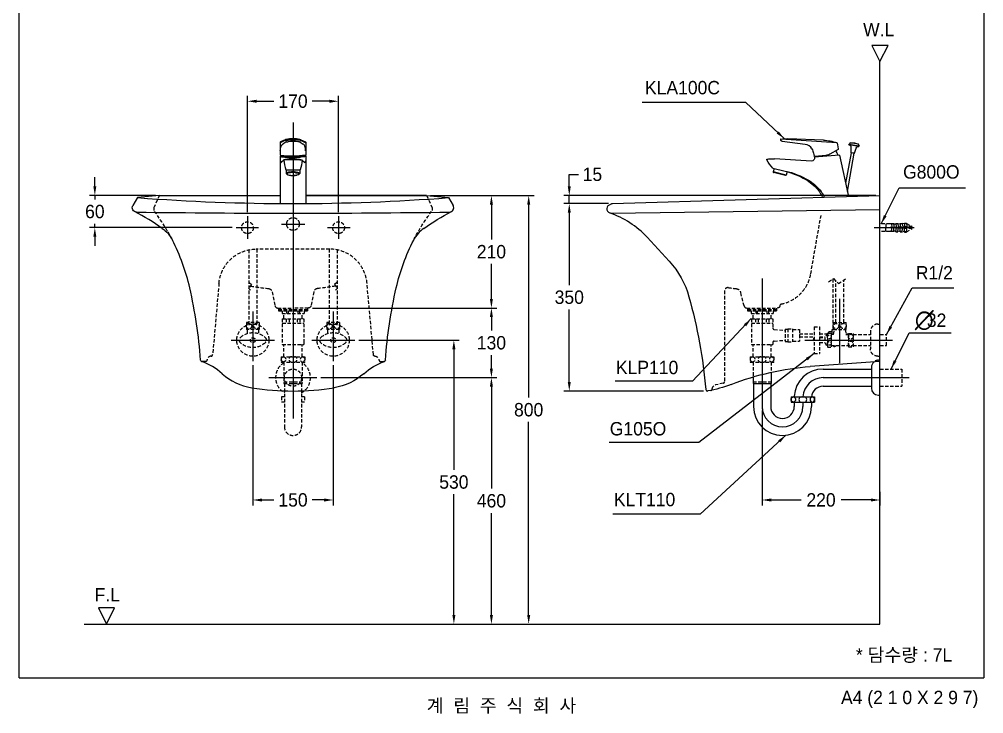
# Model space of a CAD drawing. Header units: millimetres. Extents: x 0 to 1800, y -67 to 2530.
# Drawn here: x 0 to 1800, y -67 to 1230 of the extents above; entities that cross this region are included whole.
import ezdxf
from ezdxf.enums import TextEntityAlignment as Align
from ezdxf.lldxf.tags import DXFTag

# ---------------------------------------------------------------- set-up
doc = ezdxf.new("R2010")
doc.units = ezdxf.units.MM
doc.linetypes.add('DASHED2', pattern=[9.525, 6.35, -3.175])
for name, color, linetype in [('TEXT', 7, 'Continuous'), ('내부선 및 부속', 4, 'Continuous'), ('도각라인', 7, 'Continuous'), ('외형선', 3, 'Continuous'), ('점선', 6, 'DASHED2'), ('중심선', 1, 'DASHED'), ('치수선', 7, 'Continuous')]:
    doc.layers.add(name, color=color, linetype=linetype)
doc.styles.add('____', font='')
doc.styles.add('타이틀', font='H2GTRM.TTF', dxfattribs={"height": 25})
doc.styles.get('____').set_extended_font_data('굴림')
tags = doc.linetypes.add('DASHDOT', pattern=[70, 31, -13, 13, -13]).pattern_tags.tags
tags[10:11] = [DXFTag(74, 4), DXFTag(75, 0), DXFTag(340, '0'), DXFTag(46, 0.0), DXFTag(50, 0.0), DXFTag(44, 0.0), DXFTag(45, 0.0)]
tags[8:9] = [DXFTag(74, 4), DXFTag(75, 0), DXFTag(340, '0'), DXFTag(46, 0.0), DXFTag(50, 0.0), DXFTag(44, 0.0), DXFTag(45, 0.0)]
tags[6:7] = [DXFTag(74, 4), DXFTag(75, 0), DXFTag(340, '0'), DXFTag(46, 0.0), DXFTag(50, 0.0), DXFTag(44, 0.0), DXFTag(45, 0.0)]
tags[4:5] = [DXFTag(74, 4), DXFTag(75, 0), DXFTag(340, '0'), DXFTag(46, 0.0), DXFTag(50, 0.0), DXFTag(44, 0.0), DXFTag(45, 0.0)]
tags = doc.linetypes.add('DASHED', pattern=[25.72, 12.86, -12.86]).pattern_tags.tags
tags[6:7] = [DXFTag(74, 4), DXFTag(75, 0), DXFTag(340, '0'), DXFTag(46, 0.0), DXFTag(50, 0.0), DXFTag(44, 0.0), DXFTag(45, 0.0)]
tags[4:5] = [DXFTag(74, 4), DXFTag(75, 0), DXFTag(340, '0'), DXFTag(46, 0.0), DXFTag(50, 0.0), DXFTag(44, 0.0), DXFTag(45, 0.0)]
doc.dimstyles.new('MSADIM', dxfattribs={"dimtxt": 33, "dimasz": 17, "dimexe": 10, "dimexo": 7.5, "dimgap": 10, "dimtad": 0, "dimtih": 1, "dimtoh": 1, "dimdec": 0, "dimzin": 1, "dimdsep": 46, "dimtxsty": '____', "dimcen": 11.25, "dimadec": 0, "dimazin": 0, "dimtfac": 1, "dimtdec": 0, "dimtix": 1, "dimtmove": 0, "dimatfit": 3, "dimfxl": 0, "dimtolj": 1, "dimtzin": 1, "dimarcsym": 0})

# ---------------------------------------------------------------- blocks, each defined once
blk = doc.blocks.new('*D5')
at = {"layer": '치수선', "color": 0, "linetype": 'Continuous', "lineweight": -2}
for p, q in [((425.9, 869.5), (425.9, 1086.5)), ((595.9, 869.5), (595.9, 1086.5)), ((442.9, 1076.5), (474.9, 1076.5)), ((578.9, 1076.5), (546.8, 1076.5))]:
    blk.add_line(p, q, dxfattribs=at)
at = {"layer": '치수선', "color": 0, "linetype": 'Continuous'}
for points in [[(442.9, 1079.3), (442.9, 1073.6), (425.9, 1076.5)], [(578.9, 1079.3), (578.9, 1073.6), (595.9, 1076.5)]]:
    blk.add_solid(points, dxfattribs=at)
at = {"layer": '치수선', "color": 0, "linetype": 'Continuous', "insert": (510.9, 1076.5), "char_height": 25, "attachment_point": 5, "style": '____'}
blk.add_mtext('\\A1;170', dxfattribs=at)
blk = doc.blocks.new('*D6')
at = {"layer": '치수선', "color": 0, "linetype": 'Continuous', "lineweight": -2}
for p, q in [((141, 917.5), (141, 934.5)), ((254, 900.5), (131, 900.5)), ((141, 900.5), (141, 893.3)), ((141, 840.5), (141, 847.7)), ((397.5, 840.5), (131, 840.5)), ((141, 823.5), (141, 806.5))]:
    blk.add_line(p, q, dxfattribs=at)
at = {"layer": '치수선', "color": 0, "linetype": 'Continuous'}
for points in [[(138.2, 917.5), (143.8, 917.5), (141, 900.5)], [(138.2, 823.5), (143.8, 823.5), (141, 840.5)]]:
    blk.add_solid(points, dxfattribs=at)
at = {"layer": '치수선', "color": 0, "linetype": 'Continuous', "insert": (141, 870.5), "char_height": 25, "attachment_point": 5, "style": '____'}
blk.add_mtext('\\A1;60', dxfattribs=at)
blk = doc.blocks.new('*D7')
at = {"layer": '치수선', "color": 0, "linetype": 'Continuous', "lineweight": -2}
for p, q in [((767.7, 900.5), (891.2, 900.5)), ((881.2, 883.5), (881.2, 818.4)), ((881.2, 707.5), (881.2, 772.7)), ((547, 690.5), (891.2, 690.5))]:
    blk.add_line(p, q, dxfattribs=at)
at = {"layer": '치수선', "color": 0, "linetype": 'Continuous'}
for points in [[(878.3, 883.5), (884, 883.5), (881.2, 900.5)], [(878.3, 707.5), (884, 707.5), (881.2, 690.5)]]:
    blk.add_solid(points, dxfattribs=at)
at = {"layer": '치수선', "color": 0, "linetype": 'Continuous', "insert": (881.2, 795.5), "char_height": 25, "attachment_point": 5, "style": '____'}
blk.add_mtext('\\A1;210', dxfattribs=at)
blk = doc.blocks.new('*D8')
at = {"layer": '치수선', "color": 0, "linetype": 'Continuous', "lineweight": -2}
for p, q in [((547, 690.5), (891.2, 690.5)), ((881.2, 673.5), (881.2, 648.4)), ((881.2, 577.5), (881.2, 602.7)), ((562.9, 560.5), (891.2, 560.5))]:
    blk.add_line(p, q, dxfattribs=at)
at = {"layer": '치수선', "color": 0, "linetype": 'Continuous'}
for points in [[(878.3, 673.5), (884, 673.5), (881.2, 690.5)], [(878.3, 577.5), (884, 577.5), (881.2, 560.5)]]:
    blk.add_solid(points, dxfattribs=at)
at = {"layer": '치수선', "color": 0, "linetype": 'Continuous', "insert": (881.2, 625.5), "char_height": 25, "attachment_point": 5, "style": '____'}
blk.add_mtext('\\A1;130', dxfattribs=at)
blk = doc.blocks.new('*D9')
at = {"layer": '치수선', "color": 0, "linetype": 'Continuous', "lineweight": -2}
for p, q in [((562.9, 560.5), (891.2, 560.5)), ((881.2, 543.5), (881.2, 353.4)), ((881.2, 117.5), (881.2, 307.7)), ((849.2, 100.5), (891.2, 100.5))]:
    blk.add_line(p, q, dxfattribs=at)
at = {"layer": '치수선', "color": 0, "linetype": 'Continuous'}
for points in [[(878.3, 543.5), (884, 543.5), (881.2, 560.5)], [(878.3, 117.5), (884, 117.5), (881.2, 100.5)]]:
    blk.add_solid(points, dxfattribs=at)
at = {"layer": '치수선', "color": 0, "linetype": 'Continuous', "insert": (881.2, 330.5), "char_height": 25, "attachment_point": 5, "style": '____'}
blk.add_mtext('\\A1;460', dxfattribs=at)
blk = doc.blocks.new('*D10')
at = {"layer": '치수선', "color": 0, "linetype": 'Continuous', "lineweight": -2}
for p, q in [((633.7, 630.5), (821.1, 630.5)), ((811.1, 613.5), (811.1, 388.3)), ((811.1, 117.5), (811.1, 342.7)), ((799.9, 100.5), (821.1, 100.5))]:
    blk.add_line(p, q, dxfattribs=at)
at = {"layer": '치수선', "color": 0, "linetype": 'Continuous'}
for points in [[(808.3, 613.5), (814, 613.5), (811.1, 630.5)], [(808.3, 117.5), (814, 117.5), (811.1, 100.5)]]:
    blk.add_solid(points, dxfattribs=at)
at = {"layer": '치수선', "color": 0, "linetype": 'Continuous', "insert": (811.1, 365.5), "char_height": 25, "attachment_point": 5, "style": '____'}
blk.add_mtext('\\A1;530', dxfattribs=at)
blk = doc.blocks.new('*D11')
at = {"layer": '치수선', "color": 0, "linetype": 'Continuous', "lineweight": -2}
for p, q in [((435.9, 583.5), (435.9, 322.1)), ((585.9, 583.5), (585.9, 322.1)), ((452.9, 332.1), (474.9, 332.1)), ((568.9, 332.1), (546.8, 332.1))]:
    blk.add_line(p, q, dxfattribs=at)
at = {"layer": '치수선', "color": 0, "linetype": 'Continuous'}
for points in [[(452.9, 334.9), (452.9, 329.2), (435.9, 332.1)], [(568.9, 334.9), (568.9, 329.2), (585.9, 332.1)]]:
    blk.add_solid(points, dxfattribs=at)
at = {"layer": '치수선', "color": 0, "linetype": 'Continuous', "insert": (510.9, 332.1), "char_height": 25, "attachment_point": 5, "style": '____'}
blk.add_mtext('\\A1;150', dxfattribs=at)
blk = doc.blocks.new('*D12')
at = {"layer": '치수선', "color": 0, "linetype": 'Continuous', "lineweight": -2}
for p, q in [((767.7, 900.5), (960.7, 900.5)), ((950.7, 883.5), (950.7, 523.3)), ((950.7, 117.5), (950.7, 477.7)), ((946.7, 100.5), (960.7, 100.5))]:
    blk.add_line(p, q, dxfattribs=at)
at = {"layer": '치수선', "color": 0, "linetype": 'Continuous'}
for points in [[(947.9, 883.5), (953.6, 883.5), (950.7, 900.5)], [(947.9, 117.5), (953.6, 117.5), (950.7, 100.5)]]:
    blk.add_solid(points, dxfattribs=at)
at = {"layer": '치수선', "color": 0, "linetype": 'Continuous', "insert": (950.7, 500.5), "char_height": 25, "attachment_point": 5, "style": '____'}
blk.add_mtext('\\A1;800', dxfattribs=at)
blk = doc.blocks.new('*D13')
at = {"layer": '치수선', "color": 0, "linetype": 'Continuous', "lineweight": -2}
for p, q in [((1026.5, 917.4), (1026.5, 940)), ((1026.5, 940), (1043.5, 940)), ((1598.9, 900.4), (1016.5, 900.4)), ((1026.5, 885.5), (1026.5, 900.4)), ((1099.9, 885.5), (1016.5, 885.5)), ((1026.5, 868.5), (1026.5, 851.5))]:
    blk.add_line(p, q, dxfattribs=at)
at = {"layer": '치수선', "color": 0, "linetype": 'Continuous'}
for points in [[(1023.7, 917.4), (1029.3, 917.4), (1026.5, 900.4)], [(1023.7, 868.5), (1029.3, 868.5), (1026.5, 885.5)]]:
    blk.add_solid(points, dxfattribs=at)
at = {"layer": '치수선', "color": 0, "linetype": 'Continuous', "insert": (1069.7, 940), "char_height": 25, "attachment_point": 5, "style": '____'}
blk.add_mtext('\\A1;15', dxfattribs=at)
blk = doc.blocks.new('*D14')
at = {"layer": '치수선', "color": 0, "linetype": 'Continuous', "lineweight": -2}
for p, q in [((1099.9, 885.5), (1016.5, 885.5)), ((1026.5, 868.5), (1026.5, 733.3)), ((1026.5, 552.5), (1026.5, 687.7)), ((1276.9, 535.5), (1016.5, 535.5))]:
    blk.add_line(p, q, dxfattribs=at)
at = {"layer": '치수선', "color": 0, "linetype": 'Continuous'}
for points in [[(1023.7, 868.5), (1029.3, 868.5), (1026.5, 885.5)], [(1023.7, 552.5), (1029.3, 552.5), (1026.5, 535.5)]]:
    blk.add_solid(points, dxfattribs=at)
at = {"layer": '치수선', "color": 0, "linetype": 'Continuous', "insert": (1026.5, 710.5), "char_height": 25, "attachment_point": 5, "style": '____'}
blk.add_mtext('\\A1;350', dxfattribs=at)
blk = doc.blocks.new('*D15')
at = {"layer": '치수선', "color": 0, "linetype": 'Continuous', "lineweight": -2}
for p, q in [((1386.4, 499), (1386.4, 322.1)), ((1606.4, 347.6), (1606.4, 322.1)), ((1403.4, 332.1), (1459.1, 332.1)), ((1589.4, 332.1), (1533.7, 332.1))]:
    blk.add_line(p, q, dxfattribs=at)
at = {"layer": '치수선', "color": 0, "linetype": 'Continuous'}
for points in [[(1403.4, 334.9), (1403.4, 329.2), (1386.4, 332.1)], [(1589.4, 334.9), (1589.4, 329.2), (1606.4, 332.1)]]:
    blk.add_solid(points, dxfattribs=at)
at = {"layer": '치수선', "color": 0, "linetype": 'Continuous', "insert": (1496.4, 332.1), "char_height": 25, "attachment_point": 5, "style": '____'}
blk.add_mtext('\\A1;220', dxfattribs=at)

msp = doc.modelspace()

# ---------------------------------------------------------------- linework, layer by layer
at = {"layer": '내부선 및 부속', "linetype": 'Continuous'}
for p, q in [((495.9, 1003), (486.9, 999.1)), ((486.9, 999.5), (486.9, 976.5)), ((496.5, 1004.6), (487.8, 1000.9)), ((497.3, 1000.2), (491.9, 996.5)), ((498.3, 1005.2), (497.3, 1004.9)), ((523.4, 1005.2), (524.4, 1004.9)), ((524.4, 1000.2), (529.8, 996.5)), ((525.3, 1004.6), (534, 1000.9)), ((525.9, 1003), (534.9, 999.1)), ((534.9, 1000.1), (534.9, 1000.1)), ((534.9, 999.5), (534.9, 976.5)), ((1420.7, 1004.9), (1421, 1004)), ((1420.8, 1004.9), (1421, 1004)), ((1525.8, 999.1), (1421.3, 1005.5)), ((1466.9, 996), (1423.9, 1001.3)), ((1500.7, 1003.8), (1434.4, 1006.6)), ((1526.3, 998.7), (1528.6, 987.7)), ((1548.4, 995.4), (1548.6, 996.3)), ((1567.1, 992.1), (1548.4, 995.4)), ((1550.7, 998.9), (1548.6, 996.3)), ((1548.6, 996.3), (1567.3, 993)), ((1566.1, 996.2), (1550.7, 998.9)), ((1552.1, 990.9), (1552.1, 980.9)), ((1567.3, 993), (1566.1, 996.2)), ((1567.3, 993), (1567.1, 992.1)), ((486.9, 973.9), (486.9, 885.6)), ((487.2, 984.2), (487, 976.9)), ((491, 974.4), (490.9, 974)), ((530.8, 974.4), (530.9, 974)), ((534.5, 984.2), (534.7, 976.9)), ((534.9, 973.9), (534.9, 885.6)), ((1482.4, 979.5), (1483.5, 974.3)), ((1531.1, 975.9), (1484, 971.8)), ((1505.5, 975.3), (1484.5, 973.5)), ((1487.8, 973.8), (1487.6, 972.1)), ((1528.2, 986.6), (1512.6, 977.5)), ((1531.1, 975.9), (1547.6, 898.8)), ((1552.4, 980.4), (1542.3, 923.4)), ((1545.6, 907.8), (1558.3, 979.4)), ((1552.1, 980.9), (1558.7, 979.7)), ((1558.3, 979.4), (1552.4, 980.4)), ((1558.7, 979.7), (1562.1, 989.2)), ((486.9, 966.1), (487.5, 963.8)), ((493.9, 966.8), (488.8, 962.4)), ((493.9, 966.8), (493.9, 966.8)), ((527.8, 966.8), (532.9, 962.4)), ((534.9, 966.1), (534.3, 963.8)), ((1478.4, 964.8), (1409.8, 969)), ((497.4, 948.7), (524.4, 948.7)), ((498.4, 948.7), (498.4, 941.6)), ((523.4, 948.7), (523.4, 941.6)), ((1406.7, 951.4), (1429.7, 946.2)), ((1408.6, 950.9), (1407.1, 944.5)), ((1431.4, 938.8), (1407.1, 944.5)), ((1430.2, 938), (1407.9, 943.3)), ((1432.9, 945.1), (1431.4, 938.8)), ((1104.5, 867.5), (1606.4, 874.3)), ((1500.3, 576.5), (1590.4, 576.5)), ((1590.4, 580), (1590.4, 544.5)), ((1369.4, 561.8), (1369.4, 549.5)), ((1403.4, 570.6), (1403.4, 549.5)), ((1369.4, 549.5), (1403.4, 549.5)), ((1370.4, 549.5), (1370.4, 506.5)), ((1402.4, 549.5), (1402.4, 506.5)), ((1500.3, 544.5), (1590.4, 544.5)), ((1590.4, 544.5), (1590.4, 541)), ((1440.4, 524.5), (1484.4, 524.5)), ((1440.4, 524.5), (1440.4, 514.5)), ((1446.4, 524.5), (1446.4, 525.7)), ((1484.4, 524.5), (1484.4, 514.5)), ((1603.4, 528), (1606.4, 528)), ((1440.4, 514.5), (1484.4, 514.5)), ((1446.4, 514.5), (1446.4, 506.5)), ((1478.4, 514.5), (1478.4, 506.5))]:
    msp.add_line(p, q, dxfattribs=at)
at = {"layer": '내부선 및 부속', "linetype": 'Continuous', "flags": 128}
for points in [[(487.2, 984.2, -0.089073), (489, 992.9)], [(489, 992.9, -0.148054), (491.9, 996.5)], [(497.3, 1000.2, -0.068814), (497.7, 1000.4)], [(497.5, 1003.4, -0.019852), (501.9, 1003.8)], [(498.7, 1000.6, -0.026271), (501.8, 1001)], [(517.1, 1005.4, -0.016795), (523.8, 1005)], [(523, 1000.6, -0.036531), (524, 1000.4)], [(523.8, 1005, -0.078329), (525.3, 1004.6)], [(524.2, 1003.4, -0.072082), (525.9, 1003)], [(534, 1000.9, -0.2995), (534.9, 999.5)], [(1423.9, 1001.3, -0.169046), (1421, 1004)], [(1421.1, 1005.5, -0.060898), (1434.4, 1006.6)], [(1500.7, 1003.8, -0.071682), (1526, 999.1)], [(1525.8, 999.1, -0.337043), (1526.3, 998.7)], [(1548.4, 995.4, -0.361169), (1552.1, 990.9)], [(1550.7, 998.9, -0.142794), (1566.1, 996.2)], [(1562.1, 989.2, -0.361169), (1567.1, 992.1)], [(491, 973.7, -0.315383), (490.9, 974)], [(530.8, 975.2, -0.016667), (522.9, 974.6)], [(529.1, 974.2, -0.013052), (522.9, 973.8)], [(528.3, 973, -0.019226), (523.3, 972.5)], [(528.6, 972.5, -0.009297), (523.9, 972.2)], [(530.1, 973.4, -0.033057), (528.3, 973)], [(532.2, 972.9, -0.016749), (528.6, 972.5)], [(531.9, 974.6, -0.01735), (529.1, 974.2)], [(530.7, 973.7, -0.063261), (530.1, 973.4)], [(534.1, 975.9, -0.040906), (530.8, 975.2)], [(533.9, 975.1, -0.047171), (531.9, 974.6)], [(534.3, 973.4, -0.038487), (532.2, 972.9)], [(532.6, 974.7, -0.052464), (534.4, 974.3)], [(534.9, 976.5, -0.312768), (533.9, 975.1)], [(534.9, 976.8, -0.33485), (534.1, 975.9)], [(534.8, 973.7, -0.104527), (534.3, 973.4)], [(534.4, 974.3, -0.110263), (534.8, 974)], [(534.8, 974, -0.425112), (534.8, 973.7)], [(1479.4, 987.4, -0.070886), (1482.4, 979.5)], [(1484.5, 973.5, -0.378336), (1483.5, 974.3)], [(1512.6, 977.5, -0.111261), (1505.5, 975.3)], [(1523.7, 984, -0.082698), (1527.5, 975.6)], [(1528.6, 987.7, -0.323464), (1528.2, 986.6)], [(1552.4, 980.4, -0.337834), (1552.1, 980.9)], [(1558.7, 979.7, -0.337834), (1558.2, 979.4)], [(515, 969, -0.046773), (527, 967.2)], [(522.9, 967.7, -0.028461), (526.8, 967.3)], [(523.9, 967, -0.021614), (527.2, 966.7)], [(527.8, 966.5, -0.078674), (524.4, 948.7)], [(526.8, 967.3, -0.135172), (527.8, 966.8)], [(527.2, 966.7, -0.06795), (527.8, 966.5)], [(527.6, 967, -0.261582), (527.8, 966.5)], [(533.7, 962.5, -0.463813), (532.9, 962.4)], [(534.3, 963.8, -0.071879), (533.7, 962.5)], [(1395, 967.3, -0.495636), (1395.3, 968.1)], [(1406.7, 951.4, -0.069061), (1395, 967.3)], [(1395.3, 968.1, -0.046958), (1402.7, 969.1)], [(1402.7, 969.1, -0.025335), (1409.8, 969)], [(1484, 971.8, -0.51857), (1478.4, 964.8)], [(515, 938.1, -0.019341), (510.9, 938)], [(519.7, 938.9, -0.04124), (515, 938.1)], [(515.7, 943.1, -0.046246), (520.2, 942.2)], [(516.7, 944.2, -0.049756), (521.4, 943.2)], [(521.4, 939.6, -0.068377), (518.2, 938.6)], [(521.2, 939.4, -0.03411), (519.7, 938.9)], [(520.2, 942.2, -0.109407), (522.1, 941.2)], [(522.6, 940.1, -0.063858), (521.2, 939.4)], [(521.4, 943.2, -0.094383), (523, 942.3)], [(522.2, 940.2, -0.105383), (521.4, 939.6)], [(522.1, 941.2, -0.413018), (522.2, 940.2)], [(523.3, 941.4, -0.188205), (522.6, 940.1)], [(523, 942.3, -0.276305), (523.3, 941.4)], [(1429.7, 946.2, -0.07809), (1472.9, 929)], [(1431.4, 938.8, -0.414214), (1430.2, 938)], [(1432.9, 945.1, -0.040931), (1459.7, 934.9)], [(1459.7, 934.9, -0.084528), (1485.8, 916.6)], [(1472.9, 929, -0.085415), (1494.1, 910.9)], [(1485.8, 916.6, -0.09795), (1498.8, 897.3)], [(1494.1, 910.9, -0.06904), (1502.5, 897.4)], [(1444.6, 514.6, -0.859727), (1444.6, 524.5)], [(1444.6, 524.5, -0.859727), (1444.6, 514.6)]]:
    msp.add_lwpolyline(points, format="xyb", dxfattribs=at)
at = {"layer": '내부선 및 부속', "linetype": 'Continuous'}
for centre, radius, start, end in [((488.4, 999.5), 1.5, 113.3083, 180), ((498.2, 997.5), 6, 96.7897, 113.2812), ((498.4, 1000.1), 5, 95.3932, 113.3083), ((499.9, 993.7), 7, 100.1745, 108.543), ((507.4, 905.5), 100, 91.5446, 95.3932), ((510.9, 951.6), 55, 76.8183, 103.1809), ((510.9, 876.3), 125, 85.8449, 94.1551), ((510.9, 774), 230, 87.7594, 92.2406), ((510.9, 775.5), 230, 88.4554, 91.5446), ((517.7, 948.8), 55, 83.2103, 87.7594), ((517.8, 971.1), 30, 79.8255, 85.8449), ((523.6, 998.9), 1.5, 55.7109, 71.457), ((525.3, 989.9), 8, 21.9073, 55.5941), ((509.5, 983.5), 25, 1.547, 21.9073), ((1421.2, 1005), 0.5, 86.4858, 191.9893), ((1464.9, 979.6), 16.5, 28.2146, 82.9494), ((487.9, 976.8), 1, 180, 254.0525), ((488.4, 976.5), 1.5, 180, 249.4721), ((487.6, 973.3), 1, 111.0535, 136.2221), ((487.1, 973.9), 0.2, 136.2221, 228.3459), ((487.9, 974.9), 1.5, 228.3459, 252.2151), ((490.5, 965.9), 9, 99.1281, 111.0535), ((491.6, 986.3), 13.5, 252.2151, 261.0313), ((493.4, 996.1), 21, 254.0525, 263.4222), ((491.7, 985.4), 11, 249.4721, 260.2749), ((498.1, 1027.3), 55, 261.0313, 264.8696), ((496.6, 1014), 40, 260.2749, 264.2507), ((504.6, 1093.6), 119.2, 263.4222, 267.2417), ((492.3, 975.9), 2.6, 239.9712, 254.4503), ((495.4, 986.9), 14, 254.4503, 262.0238), ((504.6, 1093.6), 120, 264.2507, 267.2417), ((504.3, 1097), 125, 264.8696, 267.0002), ((502.5, 1037.4), 65, 262.0238, 266.4296), ((510.9, 1221.8), 250, 267.0002, 272.9998), ((510.9, 1172.1), 200, 266.4296, 273.5704), ((510.9, 1223.5), 250, 267.2417, 272.7583), ((510.9, 1223.5), 249.2, 267.2417, 272.7583), ((530.6, 973.9), 0.3, 300.0288, 10.0464), ((492.3, 965.1), 5, 194.7819, 211.2271), ((488.5, 962.7), 0.5, 211.2271, 310.757), ((495.2, 965.3), 2, 99.9642, 130.7567), ((494.4, 966.5), 0.5, 123.3079, 181.9444), ((494.9, 964.2), 2.5, 97.9387, 113.4878), ((551.9, 968.5), 58, 181.9444, 199.938), ((499.8, 929.1), 38, 92.986, 97.9387), ((510.3, 904.1), 65, 93.1311, 103.8428), ((501, 932.8), 35, 93.4431, 99.9642), ((510.9, 717.4), 250, 87.014, 92.986), ((510.9, 768.1), 200, 86.5569, 93.4431), ((510.9, 894.1), 75, 86.8689, 93.1311), ((499.4, 941.6), 1, 129.2743, 191.0574), ((500.3, 941.8), 2, 191.0574, 233.692), ((501.9, 938.5), 5, 107.7072, 129.2743), ((502.7, 945), 6, 233.692, 248.3072), ((500.1, 940.7), 0.7, 131.0987, 220.8647), ((501.4, 941.9), 2.5, 220.8647, 244.9279), ((502.9, 937.4), 5, 106.1239, 131.0987), ((507.7, 920.4), 24, 96.3133, 107.7072), ((505.5, 950.5), 12, 244.9279, 260.5745), ((504.9, 950.6), 12, 248.3072, 256.1217), ((508.5, 918.2), 25, 95.5326, 106.1239), ((509, 967.1), 29, 256.1217, 265.5679), ((510.9, 983), 45, 260.5745, 279.4255), ((510.9, 891.5), 53, 83.6867, 96.3133), ((510.9, 893.3), 50, 84.4674, 95.5326), ((510.9, 991), 53, 265.5679, 270), ((1408.1, 944.3), 1, 166.6114, 256.6114), ((510.9, 4701.3), 3815.8, 265.6413, 274.3587), ((1500.3, 522.5), 54, 90, 176.6714), ((1603.4, 580), 13, 131.975, 180), ((1500.3, 522.5), 22, 90, 174.7841), ((1603.4, 541), 13, 180, 270), ((1459.9, 519.5), 5, 90, 270), ((1464.9, 519.5), 5, 270, 90), ((1480.9, 519.5), 5, 98.6269, 261.3731), ((1479.4, 519.5), 5, 278.6269, 81.3731), ((1424.4, 506.5), 54, 180, 0), ((1424.4, 506.5), 22, 180, 0)]:
    msp.add_arc(centre, radius, start, end, dxfattribs=at)
msp.add_open_spline([(524.4, 1000.2), (524.3, 1000.2), (524.3, 1000.2)], degree=2, dxfattribs=at)
at = {"layer": '도각라인', "color": 7}
for p, q in [((0, 0), (0, 2530)), ((1800, 2530), (1800, 0)), ((0, 0), (1800, 0))]:
    msp.add_line(p, q, dxfattribs=at)
at = {"layer": '외형선', "linetype": 'Continuous'}
for p, q in [((1621.4, 1180.5), (1591.4, 1180.5)), ((1591.4, 1180.5), (1606.4, 1150.5)), ((1606.4, 1150.5), (1621.4, 1180.5)), ((1606.4, 100.5), (1606.4, 1150.5)), ((261.5, 900.5), (220.9, 896.6)), ((261.5, 900.5), (486.9, 900.5)), ((760.2, 900.5), (534.9, 900.5)), ((534.9, 900.5), (760.2, 900.5)), ((760.2, 900.5), (800.9, 896.6)), ((1107.4, 885.5), (1606.4, 900.5)), ((220.9, 896.6), (212, 881.7)), ((800.9, 896.6), (809.7, 881.7)), ((1105.3, 885), (1100.7, 882.6)), ((1171.7, 822.5), (1213.1, 777.8)), ((1606.4, 590.5), (1476.3, 581.2)), ((177.8, 130.5), (147.8, 130.5)), ((147.8, 130.5), (162.8, 100.5)), ((162.8, 100.5), (177.8, 130.5)), ((121.1, 100.5), (1606.4, 100.5))]:
    msp.add_line(p, q, dxfattribs=at)
at = {"layer": '외형선', "linetype": 'Continuous', "flags": 128}
for points in [[(1105.3, 885, -0.108296), (1107.4, 885.5)], [(218.8, 869.6, -0.577648), (212, 881.7)], [(754.9, 839.1, -0.032885), (806.6, 870.5)], [(266.8, 839.1, -0.121523), (285.7, 817.4)], [(703.6, 728.3, -0.062676), (736.1, 817.4)], [(1213.1, 777.8, -0.120257), (1249.9, 711.5)], [(683.4, 593.3, -0.037967), (703.6, 728.3)], [(1249.9, 711.5, -0.044099), (1281.4, 538.2)], [(643, 567.9, -0.093784), (681.4, 590.7)], [(683.4, 593.3, -0.29528), (681.4, 590.7)], [(1328.8, 547.8, -0.07604), (1476.3, 581.2)], [(643, 567.9, -0.14161), (587.8, 541.7)], [(1328.8, 547.8, -0.05197), (1284.9, 535.6)]]:
    msp.add_lwpolyline(points, format="xyb", dxfattribs=at)
at = {"layer": '외형선', "linetype": 'Continuous'}
for centre, radius, start, end in [((1104.4, 875.5), 8, 117.0189, 271.3407), ((2.4, 462.7), 460, 54.9169, 62.4508), ((510.9, 21185.2), 20317.7, 269.17621, 270.82379), ((802.9, 877.6), 8, 270.8238, 30.8749), ((1046.9, 707.1), 170, 42.7774, 71.1589), ((789.4, 790), 60, 125.0831, 152.7983), ((-52.3, 643.7), 380, 12.8563, 27.2017), ((-559.3, 528), 900, 4.159, 12.8563), ((341.4, 593.5), 3, 184.159, 249.9623), ((299.2, 478), 120, 48.5314, 69.9623), ((451.5, 650.3), 110, 228.5314, 260.7717), ((510.9, 1015.5), 480, 260.7717, 279.2283), ((1284.4, 538.5), 3, 185.2477, 279.5793)]:
    msp.add_arc(centre, radius, start, end, dxfattribs=at)
at = {"layer": '점선'}
for p, q in [((261.5, 900.5), (251.6, 878.9)), ((760.2, 900.5), (770.1, 878.9)), ((1477.2, 754.3), (1496.4, 863.5)), ((1625, 847.5), (1606.4, 847.5)), ((1617.4, 847.5), (1617.4, 840.5)), ((1632, 847.9), (1625, 847.5)), ((1656, 848.1), (1628, 846.7)), ((1628, 847.7), (1628.4, 840.7)), ((1632, 847.9), (1632.4, 840.9)), ((1636, 848.1), (1640, 848.3)), ((1636, 848.1), (1636.4, 841.1)), ((1640, 848.3), (1640.3, 841.3)), ((1644, 848.5), (1648, 848.7)), ((1644, 848.5), (1644.3, 841.5)), ((1648, 848.7), (1648.3, 841.7)), ((1652, 848.9), (1656, 849.1)), ((1652, 848.9), (1652.3, 841.9)), ((1656, 849.1), (1656.3, 842.2)), ((1656, 848.1), (1666.3, 842.7)), ((1625, 833.5), (1606.4, 833.5)), ((1617.4, 833.5), (1617.4, 840.5)), ((1632, 833.2), (1625, 833.5)), ((1666.3, 842.7), (1625.2, 840.5)), ((1666.3, 838.4), (1625.2, 840.5)), ((1628, 833.4), (1628.4, 840.4)), ((1656, 832.9), (1628, 834.4)), ((1632, 833.2), (1632.4, 840.1)), ((1636, 832.9), (1636.4, 839.9)), ((1636, 832.9), (1640, 832.7)), ((1640, 832.7), (1640.3, 839.7)), ((1644, 832.5), (1644.3, 839.5)), ((1644, 832.5), (1648, 832.3)), ((1648, 832.3), (1648.3, 839.3)), ((1652, 832.1), (1652.3, 839.1)), ((1652, 832.1), (1656, 831.9)), ((1659.4, 840.5), (1654.3, 842)), ((1659.4, 840.5), (1654.3, 839)), ((1656, 831.9), (1656.3, 838.9)), ((1656, 832.9), (1666.3, 838.4)), ((428.4, 799.1), (428.4, 663.3)), ((579.3, 800.5), (442.4, 800.5)), ((443.4, 800.5), (443.4, 663.3)), ((578.4, 800.5), (578.4, 663.3)), ((593.4, 799.1), (593.4, 663.3)), ((429, 738.2), (433.6, 734.3)), ((592.7, 738.2), (588.1, 734.3)), ((1510.6, 739.2), (1519.6, 745.4)), ((1518.4, 744.6), (1518.4, 649.5)), ((1519.6, 745.4), (1529, 736)), ((1523.9, 663.3), (1523.9, 741.1)), ((1529, 736), (1542.1, 745.2)), ((1538.9, 663.3), (1538.9, 742.9)), ((372.7, 736.7), (360.9, 603.3)), ((433.6, 734.3), (428, 727.6)), ((428, 727.6), (431.5, 723.8)), ((472, 720.5), (477.3, 694.5)), ((549.7, 720.5), (544.4, 694.5)), ((588.1, 734.3), (593.7, 727.6)), ((593.7, 727.6), (590.3, 723.8)), ((660.9, 603.3), (649, 736.7)), ((1316.4, 722.5), (1316.4, 552.9)), ((1347.5, 715.5), (1346.5, 719.2)), ((1352.9, 694.3), (1347.5, 715.5)), ((482.2, 690.5), (510.9, 690.5)), ((483.9, 690.5), (483.9, 685.5)), ((483.9, 687.5), (537.9, 687.5)), ((483.9, 685.5), (537.9, 685.5)), ((490.4, 685.5), (490.4, 680.5)), ((498.9, 685.5), (498.9, 680.5)), ((501.9, 685.5), (501.9, 680.5)), ((539.5, 690.5), (510.9, 690.5)), ((519.9, 685.5), (519.9, 680.5)), ((522.9, 685.5), (522.9, 680.5)), ((531.4, 685.5), (531.4, 680.5)), ((537.9, 690.5), (537.9, 685.5)), ((1357.7, 690.5), (1415, 690.5)), ((1359.4, 690.5), (1359.4, 685.5)), ((1359.4, 687.5), (1413.4, 687.5)), ((1359.4, 685.5), (1413.4, 685.5)), ((1365.9, 685.5), (1365.9, 680.5)), ((1374.4, 685.5), (1374.4, 680.5)), ((1377.4, 685.5), (1377.4, 680.5)), ((1395.4, 685.5), (1395.4, 680.5)), ((1398.4, 685.5), (1398.4, 680.5)), ((1406.9, 685.5), (1406.9, 680.5)), ((1413.4, 690.5), (1413.4, 685.5)), ((1419.8, 694.3), (1420.3, 696.3)), ((490.4, 680.5), (531.4, 680.5)), ((490.9, 670.5), (490.9, 622.5)), ((490.9, 670.5), (530.9, 670.5)), ((493.9, 670.5), (493.9, 680.5)), ((498.4, 670.5), (498.4, 662.5)), ((503.4, 670.5), (503.4, 662.5)), ((518.4, 670.5), (518.4, 662.5)), ((523.4, 670.5), (523.4, 662.5)), ((527.9, 670.5), (527.9, 680.5)), ((530.9, 670.5), (530.9, 625.8)), ((1365.9, 680.5), (1406.9, 680.5)), ((1366.4, 670.5), (1366.4, 622.5)), ((1366.4, 670.5), (1406.4, 670.5)), ((1369.4, 670.5), (1369.4, 680.5)), ((1373.9, 670.5), (1373.9, 662.5)), ((1378.9, 670.5), (1378.9, 662.5)), ((1393.9, 670.5), (1393.9, 662.5)), ((1398.9, 670.5), (1398.9, 662.5)), ((1403.4, 670.5), (1403.4, 680.5)), ((1406.4, 670.5), (1406.4, 653.3)), ((423.9, 663.3), (423.9, 650.3)), ((447.9, 663.3), (423.9, 663.3)), ((447.9, 650.3), (423.9, 650.3)), ((425.4, 650.3), (425.4, 642.8)), ((446.4, 650.3), (446.4, 642.8)), ((447.9, 663.3), (447.9, 650.3)), ((490.9, 662.5), (530.9, 662.5)), ((573.9, 663.3), (573.9, 650.3)), ((597.9, 663.3), (573.9, 663.3)), ((597.9, 650.3), (573.9, 650.3)), ((575.4, 650.3), (575.4, 642.8)), ((596.4, 650.3), (596.4, 642.8)), ((597.9, 663.3), (597.9, 650.3)), ((1366.4, 662.5), (1406.4, 662.5)), ((1409.1, 650.3), (1429.4, 648.5)), ((1429.4, 651), (1429.4, 628)), ((1429.4, 651), (1434.4, 651)), ((1434.4, 651.5), (1434.4, 627.5)), ((1434.4, 651.5), (1443.4, 651.5)), ((1443.4, 651.5), (1443.4, 627.5)), ((1443.4, 650.3), (1455.9, 650.3)), ((1455.9, 650.3), (1455.9, 628.8)), ((1483.4, 655.5), (1483.4, 605.5)), ((1483.4, 655.5), (1493.4, 655.5)), ((1493.4, 655.5), (1493.4, 605.5)), ((1521.2, 649.5), (1516.4, 649.5)), ((1516.4, 649.5), (1516.4, 640.8)), ((1519.4, 663.3), (1543.4, 663.3)), ((1519.4, 650.3), (1519.4, 663.3)), ((1519.4, 650.3), (1543.4, 650.3)), ((1519.9, 640.8), (1521.4, 650.3)), ((1541.4, 650.3), (1542.9, 640.8)), ((1543.4, 650.3), (1543.4, 663.3)), ((1602.4, 660.5), (1606.4, 660.5)), ((1409.1, 628.8), (1429.4, 630.5)), ((1455.9, 642.5), (1483.4, 642.5)), ((1455.9, 636.5), (1483.4, 636.5)), ((1493.4, 642.5), (1507.8, 642.5)), ((1493.4, 636.5), (1504.1, 636.5)), ((1493.4, 635.3), (1503.4, 635.3)), ((1508.4, 643.5), (1503.4, 635.3)), ((1503.4, 635.3), (1503.4, 625.8)), ((1508.4, 643.5), (1515.4, 643.5)), ((1508.4, 643.5), (1508.4, 617.5)), ((1516.4, 646), (1510.9, 646)), ((1510.9, 643.5), (1510.9, 646)), ((1515.4, 643.5), (1515.4, 617.5)), ((1519.9, 640.8), (1515.4, 640.8)), ((1542.6, 642.5), (1547.4, 642.5)), ((1542.9, 640.8), (1547.4, 640.8)), ((1547.4, 643), (1547.4, 618)), ((1547.4, 643), (1556.4, 643)), ((1556.4, 643), (1556.4, 618)), ((1556.4, 640.8), (1588.4, 640.8)), ((1588.4, 646.5), (1588.4, 614.5)), ((1606.4, 640.8), (1618.4, 640.8)), ((1618.4, 620.3), (1618.4, 640.8)), ((490.9, 622.5), (530.9, 622.5)), ((493.9, 599.5), (493.9, 622.5)), ((527.9, 599.5), (527.9, 622.5)), ((530.9, 625.8), (530.9, 622.5)), ((1366.4, 622.5), (1406.4, 622.5)), ((1369.4, 599.5), (1369.4, 622.5)), ((1403.4, 599.5), (1403.4, 622.5)), ((1406.4, 625.8), (1406.4, 622.5)), ((1429.4, 628), (1434.4, 628)), ((1434.4, 627.5), (1443.4, 627.5)), ((1443.4, 628.8), (1455.9, 628.8)), ((1493.4, 625.8), (1503.4, 625.8)), ((1503.4, 625.8), (1508.4, 617.5)), ((1508.4, 617.5), (1515.4, 617.5)), ((1515.4, 620.3), (1547.4, 620.3)), ((1547.4, 618), (1556.4, 618)), ((1556.4, 620.3), (1588.4, 620.3)), ((1606.4, 620.3), (1618.4, 620.3)), ((488.9, 599.5), (532.9, 599.5)), ((488.9, 599.5), (488.9, 589.5)), ((532.9, 599.5), (532.9, 589.5)), ((1364.4, 599.5), (1408.4, 599.5)), ((1364.4, 599.5), (1364.4, 589.5)), ((1408.4, 599.5), (1408.4, 589.5)), ((1483.4, 605.5), (1493.4, 605.5)), ((1602.4, 600.5), (1606.4, 600.5)), ((347.4, 590.5), (341.4, 590.5)), ((488.9, 589.5), (532.9, 589.5)), ((493.9, 589.5), (493.9, 549.5)), ((527.9, 589.5), (527.9, 549.5)), ((674.4, 590.5), (680.4, 590.5)), ((1364.4, 589.5), (1408.4, 589.5)), ((1369.4, 589.5), (1369.4, 561.8)), ((1403.4, 589.5), (1403.4, 570.6)), ((1603.4, 593), (1606.4, 593)), ((1606.4, 576.5), (1647.4, 576.5)), ((1647.4, 576.5), (1647.4, 544.5)), ((493.9, 552.5), (527.9, 552.5)), ((493.9, 549.5), (527.9, 549.5)), ((494.9, 549.5), (494.9, 468.5)), ((526.9, 549.5), (526.9, 468.5)), ((1314, 550), (1299.7, 546.9)), ((1369.4, 552.5), (1403.4, 552.5)), ((1606.4, 544.5), (1647.4, 544.5)), ((489.1, 524.5), (489.1, 514.5)), ((494.9, 524.5), (489.1, 524.5)), ((532.6, 524.5), (526.9, 524.5)), ((532.6, 524.5), (532.6, 514.5)), ((494.9, 514.5), (489.1, 514.5)), ((532.6, 514.5), (526.9, 514.5))]:
    msp.add_line(p, q, dxfattribs=at)
at = {"layer": '점선', "flags": 128}
for points in [[(736.1, 817.4, -0.041394), (769.3, 870.7)], [(770.1, 878.9, -0.287912), (769, 870.4)], [(372.7, 736.7, -0.388512), (442.4, 800.5)], [(465.1, 726.8, -0.325533), (472, 720.5)], [(590.5, 731.5, -0.013999), (556.7, 726.8)], [(1337.8, 726.7, -0.314694), (1346.5, 719.2)], [(544.3, 694.3, -0.342459), (539.5, 690.5)], [(1419.8, 694.3, -0.342459), (1415, 690.5)], [(413.1, 625.4, -0.44), (413.1, 635.7)], [(413.1, 635.7, -0.388889), (458.6, 635.7)], [(458.6, 635.7, -0.44), (458.6, 625.4)], [(563.1, 625.4, -0.44), (563.1, 635.7)], [(563.1, 635.7, -0.388889), (608.6, 635.7)], [(608.6, 635.7, -0.44), (608.6, 625.4)], [(458.6, 625.4, -0.388889), (413.1, 625.4)], [(608.6, 625.4, -0.388889), (563.1, 625.4)], [(1602.4, 600.5, -0.414214), (1588.4, 614.5)], [(493.1, 589.6, -0.859727), (493.1, 599.5)], [(493.1, 599.5, -0.859727), (493.1, 589.6)], [(663.7, 600.5, -0.402138), (660.9, 603.5)], [(663.7, 600.5, -0.37618), (671.4, 593.2)], [(1368.6, 589.6, -0.859727), (1368.6, 599.5)], [(1368.6, 599.5, -0.859727), (1368.6, 589.6)], [(350.4, 593.2, -0.388042), (347.4, 590.5)], [(681.4, 590.7, -0.087654), (680.4, 590.5)], [(1293.4, 539.5, -0.338811), (1299.7, 546.9)]]:
    msp.add_lwpolyline(points, format="xyb", dxfattribs=at)
at = {"layer": '점선'}
for centre, radius in [((425.9, 840.5), 11), ((510.9, 847.3), 11.8), ((595.9, 840.5), 11), ((435.9, 630.5), 30), ((428.9, 656.7), 5), ((442.8, 656.9), 5), ((585.9, 630.5), 30), ((578.9, 656.7), 5), ((592.8, 656.9), 5), ((1524.4, 656.7), 5), ((1538.4, 656.9), 5), ((435.9, 630.5), 4.5), ((585.9, 630.5), 4.5), ((1511.9, 636.5), 3.5), ((1551.9, 637), 4.5), ((1511.9, 624.5), 3.5), ((1551.9, 624), 4.5), ((510.9, 560.5), 16)]:
    msp.add_circle(centre, radius, dxfattribs=at)
for centre, radius, start, end in [((258.9, 875.5), 8, 155.3446, 216.683), ((-52.3, 643.7), 380, 27.2017, 36.683), ((579.3, 730.5), 70, 5.073, 90), ((1408.3, 766.4), 70, 281.2228, 350.0535), ((532.1, 1333.1), 610, 260.4836, 263.6918), ((557.5, 718.9), 8, 96.3082, 168.4354), ((1322.4, 722.5), 6, 81.9137, 180), ((1373.8, 1084.9), 360, 261.9137, 264.2569), ((482.2, 695.5), 5, 194.3831, 270), ((1357.7, 695.5), 5, 194.3831, 270), ((1422.3, 695.8), 2, 101.2228, 165.6169), ((1409.4, 653.3), 3, 180, 265.0303), ((1602.4, 646.5), 14, 90, 180), ((1489.8, 630.5), 7.84, 144.9654, 215.0346), ((1409.4, 625.8), 3, 94.9697, 180), ((1521.4, 621.8), 3, 211.4443, 328.5557), ((358.3, 592.5), 8, 92.3722, 174.8334), ((357.9, 603.5), 3, 272.3722, 0), ((508.4, 594.5), 5, 90, 270), ((513.4, 594.5), 5, 270, 90), ((529.4, 594.5), 5, 98.6269, 261.3731), ((527.9, 594.5), 5, 278.6269, 81.3731), ((1383.9, 594.5), 5, 90, 270), ((1388.9, 594.5), 5, 270, 90), ((1404.9, 594.5), 5, 98.6269, 261.3731), ((1403.4, 594.5), 5, 278.6269, 81.3731), ((341.4, 593.5), 3, 249.9623, 270), ((510.9, 560.5), 32.5, 121.5389, 240.5076), ((510.9, 560.5), 32.5, 299.4924, 58.4611), ((674.4, 593.5), 3, 185.1666, 270), ((1603.4, 580), 13, 90, 131.975), ((1313.4, 552.9), 3, 282.2648, 0), ((1290.4, 539.6), 3, 281.19, 357.1326), ((510.9, 468.5), 16, 180, 0)]:
    msp.add_arc(centre, radius, start, end, dxfattribs=at)
at = {"layer": '중심선', "linetype": 'DASHDOT'}
for p, q in [((510.9, 1037.1), (510.9, 484.4)), ((425.9, 862), (425.9, 819.6)), ((489.6, 847.3), (532.9, 847.3)), ((595.9, 862), (595.9, 819.6)), ((405, 840.5), (446.6, 840.5)), ((575, 840.5), (617.3, 840.5)), ((1595.4, 840.5), (1670.1, 840.5)), ((1386.4, 745.6), (1386.4, 501.5)), ((1531.4, 587.5), (1531.4, 707.8)), ((435.9, 684), (435.9, 591)), ((585.9, 684), (585.9, 591)), ((395.7, 630.5), (476.2, 630.5)), ((545.7, 630.5), (626.2, 630.5)), ((1465.9, 630.5), (1630, 630.5)), ((466, 560.5), (555.4, 560.5)), ((1500.3, 560.5), (1660.8, 560.5)), ((1462.4, 514.5), (1462.4, 506.5))]:
    msp.add_line(p, q, dxfattribs=at)
for centre, start, end in [((1500.3, 522.5), 90, 176.6714), ((1424.4, 506.5), 180.0006, 0)]:
    msp.add_arc(centre, 38, start, end, dxfattribs=at)

# ---------------------------------------------------------------- texts
at = {"layer": 'TEXT', "style": '타이틀'}
for s, p in [('W.L', (1604, 1210.3)), ('F.L', (164.3, 155.2))]:
    msp.add_text(s, height=25, dxfattribs=at).set_placement(p, align=Align.MIDDLE)
for s, p in [('* 담수량 : 7L', (1651.3, 42.9)), ('계  림  주  식  회  사', (900, -51.7))]:
    msp.add_text(s, height=25, dxfattribs=at).set_placement(p, align=Align.MIDDLE_CENTER)
msp.add_text('A4 (2 1 0 X 2 9 7)', height=25, dxfattribs=at).set_placement((1790, -36.5), align=Align.MIDDLE_RIGHT)
at = {"layer": 'TEXT', "char_height": 25, "width": 380.447, "attachment_point": 1, "line_spacing_factor": 0.963855, "style": '타이틀'}
for s, insert in [('\\A1;KLA100C', (1167.8, 1114.4)), ('\\A1;G800O', (1649.5, 957)), ('\\A1;KLP110', (1113.6, 592)), ('\\A1;G105O', (1102.1, 477.6)), ('\\A1;KLT110', (1109.8, 345.4))]:
    msp.add_mtext(s, dxfattribs=dict(at, insert=insert))
at = {"layer": '치수선'}
for s, height, style, p in [('∅', 35, '____', (1671.4, 651.2)), ('32', 25, '타이틀', (1693.9, 655.2))]:
    msp.add_text(s, height=height, dxfattribs=dict(at, style=style)).set_placement(p)
at = {"layer": '치수선', "linetype": 'Continuous', "insert": (1673.3, 768.8), "char_height": 25, "width": 380.447, "attachment_point": 1, "line_spacing_factor": 0.963855, "style": '타이틀'}
msp.add_mtext('\\A1;R1/2', dxfattribs=at)

# ---------------------------------------------------------------- dimensions: what is measured, and where the dimension line sits
at = {"layer": '치수선', "linetype": 'Continuous'}
for base, p1, p2, picture, middle in [((595.9, 1076.5), (425.9, 862), (595.9, 862), '*D5', (510.9, 1076.5)), ((585.9, 332.1), (435.9, 591), (585.9, 591), '*D11', (510.9, 332.1))]:
    dim = msp.add_linear_dim(base=base, p1=p1, p2=p2, dimstyle='MSADIM', override={"dimtxt": 25}, dxfattribs=at)
    dim.commit()
    dim.dimension.update_dxf_attribs({"geometry": picture, "text_midpoint": middle, "dimtype": 160})
for base, p1, p2, picture, middle in [((1026.5, 885.5), (1606.4, 900.4), (1107.4, 885.5), '*D13', (1069.7, 940)), ((141, 900.5), (405, 840.5), (261.5, 900.5), '*D6', (141, 870.5)), ((950.7, 100.5), (760.2, 900.5), (939.2, 100.5), '*D12', (950.7, 500.5)), ((811.1, 100.5), (626.2, 630.5), (792.4, 100.5), '*D10', (811.1, 365.5))]:
    dim = msp.add_linear_dim(base=base, p1=p1, p2=p2, angle=90, dimstyle='MSADIM', override={"dimtxt": 25}, dxfattribs=at)
    dim.commit()
    dim.dimension.update_dxf_attribs({"geometry": picture, "text_midpoint": middle, "dimtype": 160})
for base, p1, p2, picture, middle in [((881.2, 900.5), (539.5, 690.5), (760.2, 900.5), '*D7', (881.2, 795.5)), ((1026.5, 535.5), (1107.4, 885.5), (1284.4, 535.5), '*D14', (1026.5, 710.5)), ((881.2, 560.5), (539.5, 690.5), (555.4, 560.5), '*D8', (881.2, 625.5)), ((881.2, 100.5), (555.4, 560.5), (841.7, 100.5), '*D9', (881.2, 330.5))]:
    dim = msp.add_linear_dim(base=base, p1=p1, p2=p2, angle=90, dimstyle='MSADIM', override={"dimtxt": 25}, dxfattribs=at)
    dim.commit()
    dim.dimension.update_dxf_attribs({"geometry": picture, "text_midpoint": middle})
dim = msp.add_linear_dim(base=(1606.4, 332.1), p1=(1386.4, 506.5), p2=(1606.4, 355.1), dimstyle='MSADIM', override={"dimtxt": 25}, dxfattribs=at)
dim.commit()
dim.dimension.update_dxf_attribs({"geometry": '*D15', "text_midpoint": (1496.4, 332.1)})

# ---------------------------------------------------------------- leaders
for points in [[(1427.9, 1006.5), (1355.9, 1074.3), (1162.4, 1074.3)], [(1608.5, 847.4), (1642.3, 915), (1766, 915)], [(1618.5, 640.8), (1666.2, 728.4), (1744.3, 728.4)], [(1366.2, 670.7), (1256.3, 554), (1112.1, 554)], [(1627, 576.6), (1660.7, 644.2), (1739, 644.2)], [(1483.4, 605.5), (1268.3, 439.7), (1101.1, 439.6)], [(1430.9, 453.1), (1270.5, 305.7), (1107.5, 305.7)]]:
    msp.add_leader(points, dimstyle='MSADIM', override={"dimtxt": 25}, dxfattribs=at)

doc.saveas('drawing.dxf')
